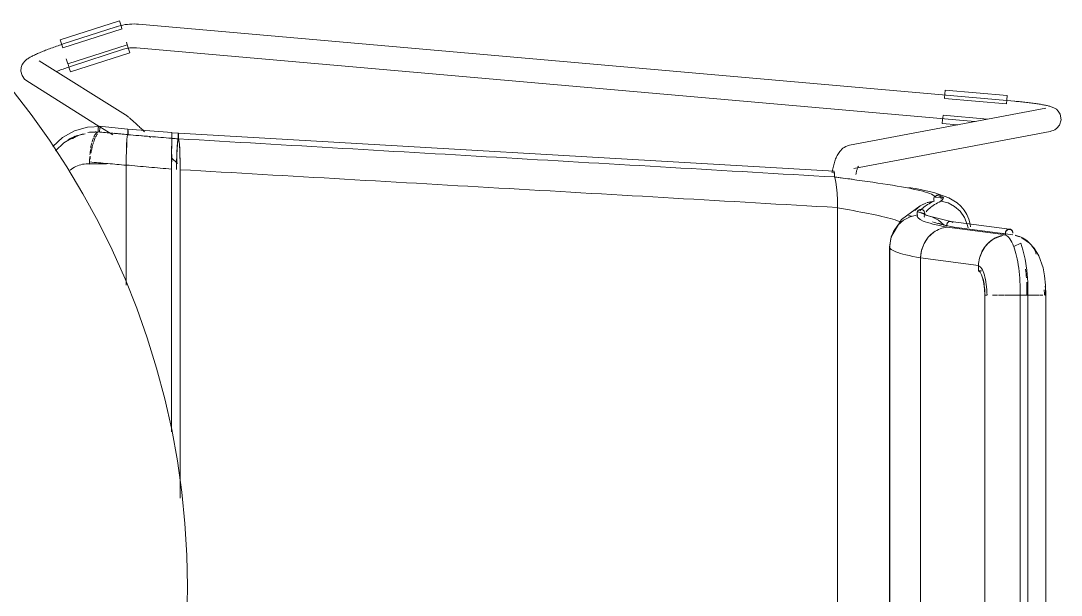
# Model space of a CAD drawing. Header units: millimetres. Extents: x 155927 to 326028, y -36033 to 97293.
# Drawn here: x 171011 to 171538, y 12301 to 12591 of the extents above; entities that cross this region are included whole.
import ezdxf

# ---------------------------------------------------------------- set-up
doc = ezdxf.new("R2010")
doc.units = ezdxf.units.MM
doc.header["$MEASUREMENT"] = 0
doc.layers.add('I-FURN', color=8, linetype='CONTINUOUS', lineweight=9)

msp = doc.modelspace()

# ---------------------------------------------------------------- linework, layer by layer
at = {"layer": 'I-FURN'}
for p, q in [((171030.88, 12581.73), (171060.88, 12591.42)), ((171032.18, 12577.69), (171062.19, 12587.38)), ((171059.25, 12588.42), (171032.43, 12579.71)), ((171059.29, 12588.44), (171059.25, 12588.42)), ((171060.39, 12588.77), (171059.29, 12588.44)), ((171061.49, 12589.05), (171060.39, 12588.77)), ((171060.88, 12591.42), (171061.51, 12589.47)), ((171062.61, 12589.29), (171061.49, 12589.05)), ((171061.51, 12589.47), (171062.15, 12587.5)), ((171063.73, 12589.49), (171062.61, 12589.29)), ((171064.87, 12589.64), (171063.73, 12589.49)), ((171066, 12589.74), (171064.87, 12589.64)), ((171067.14, 12589.8), (171066, 12589.74)), ((171068.29, 12589.82), (171067.14, 12589.8)), ((171069.43, 12589.79), (171068.29, 12589.82)), ((171070.57, 12589.71), (171069.43, 12589.79)), ((171513.89, 12550.76), (171070.57, 12589.71)), ((171031.51, 12579.78), (171030.88, 12581.73)), ((171021.63, 12575.79), (171022.24, 12576.04)), ((171022.24, 12576.04), (171022.87, 12576.29)), ((171022.87, 12576.29), (171023.51, 12576.54)), ((171023.51, 12576.54), (171024.16, 12576.79)), ((171024.16, 12576.79), (171024.83, 12577.05)), ((171024.83, 12577.05), (171025.51, 12577.3)), ((171025.51, 12577.3), (171026.19, 12577.56)), ((171026.19, 12577.56), (171026.89, 12577.81)), ((171026.89, 12577.81), (171027.6, 12578.06)), ((171027.6, 12578.06), (171028.32, 12578.32)), ((171028.32, 12578.32), (171029.04, 12578.57)), ((171029.04, 12578.57), (171029.77, 12578.82)), ((171029.77, 12578.82), (171030.5, 12579.07)), ((171030.5, 12579.07), (171031.24, 12579.32)), ((171031.24, 12579.32), (171031.98, 12579.56)), ((171032.14, 12577.81), (171031.51, 12579.78)), ((171031.98, 12579.56), (171032.43, 12579.71)), ((171064.79, 12579.31), (171034.79, 12569.62)), ((171036.14, 12568.3), (171062.96, 12577.01)), ((171062.96, 12577.01), (171063.59, 12577.2)), ((171063.59, 12577.2), (171064.23, 12577.37)), ((171064.23, 12577.37), (171064.88, 12577.51)), ((171064.39, 12580.57), (171064.76, 12579.41)), ((171064.83, 12579.19), (171065.47, 12577.22)), ((171064.88, 12577.51), (171065.53, 12577.62)), ((171065.47, 12577.22), (171066.1, 12575.27)), ((171065.53, 12577.62), (171066.19, 12577.71)), ((171066.19, 12577.71), (171066.85, 12577.77)), ((171066.85, 12577.77), (171067.51, 12577.81)), ((171067.51, 12577.81), (171068.17, 12577.82)), ((171068.17, 12577.82), (171068.83, 12577.8)), ((171068.83, 12577.8), (171069.49, 12577.76)), ((171069.49, 12577.76), (171069.52, 12577.76)), ((171069.52, 12577.75), (171493.86, 12540.47)), ((171012.24, 12570.17), (171012.75, 12570.8)), ((171012.75, 12570.8), (171013.22, 12571.26)), ((171013.22, 12571.26), (171013.65, 12571.63)), ((171013.65, 12571.63), (171014.05, 12571.95)), ((171014.05, 12571.95), (171014.44, 12572.22)), ((171014.44, 12572.22), (171014.83, 12572.48)), ((171014.83, 12572.48), (171015.22, 12572.72)), ((171015.22, 12572.72), (171015.62, 12572.96)), ((171015.62, 12572.96), (171016.03, 12573.19)), ((171016.03, 12573.19), (171016.45, 12573.42)), ((171016.45, 12573.42), (171016.89, 12573.65)), ((171016.89, 12573.65), (171017.35, 12573.87)), ((171017.35, 12573.87), (171017.82, 12574.11)), ((171017.82, 12574.11), (171018.32, 12574.34)), ((171018.32, 12574.34), (171018.83, 12574.57)), ((171018.83, 12574.57), (171019.35, 12574.81)), ((171019.35, 12574.81), (171019.9, 12575.05)), ((171019.9, 12575.05), (171020.46, 12575.29)), ((171063.86, 12543.91), (171020.28, 12571.22)), ((171020.46, 12575.29), (171021.04, 12575.54)), ((171021.04, 12575.54), (171021.63, 12575.79)), ((171033.96, 12572.2), (171034.76, 12569.72)), ((171036.09, 12565.58), (171066.1, 12575.27)), ((171010.97, 12565.9), (171011.15, 12567.88)), ((171011.56, 12563.68), (171010.97, 12565.9)), ((171011.15, 12567.88), (171011.67, 12569.26)), ((171011.67, 12569.26), (171012.24, 12570.17)), ((171029.16, 12565.86), (171029.79, 12566.09)), ((171029.79, 12566.09), (171030.42, 12566.32)), ((171030.42, 12566.32), (171031.07, 12566.56)), ((171031.07, 12566.56), (171031.73, 12566.8)), ((171031.73, 12566.8), (171032.39, 12567.03)), ((171032.39, 12567.03), (171033.07, 12567.27)), ((171033.07, 12567.27), (171033.75, 12567.5)), ((171033.75, 12567.5), (171034.43, 12567.73)), ((171034.43, 12567.73), (171035.12, 12567.96)), ((171035.46, 12567.53), (171034.83, 12569.5)), ((171035.12, 12567.96), (171035.81, 12568.19)), ((171036.09, 12565.58), (171035.46, 12567.53)), ((171035.81, 12568.19), (171036.14, 12568.3)), ((171012.79, 12561.94), (171011.56, 12563.68)), ((171012.79, 12561.94), (171013.91, 12561.05)), ((171013.91, 12561.05), (171050.67, 12538.02)), ((171016.12, 12544.04), (171006.31, 12556.67)), ((171478.69, 12554.29), (171478.87, 12556.33)), ((171478.87, 12556.33), (171510.28, 12553.57)), ((171478.5, 12552.1), (171509.91, 12549.34)), ((171478.51, 12552.23), (171478.69, 12554.29)), ((171510.1, 12551.53), (171509.92, 12549.47)), ((171510.28, 12553.57), (171510.1, 12551.53)), ((171514.05, 12550.75), (171513.89, 12550.76)), ((171514.8, 12550.68), (171514.05, 12550.75)), ((171515.55, 12550.61), (171514.8, 12550.68)), ((171516.3, 12550.54), (171515.55, 12550.61)), ((171517.04, 12550.46), (171516.3, 12550.54)), ((171517.78, 12550.39), (171517.04, 12550.46)), ((171518.51, 12550.31), (171517.78, 12550.39)), ((171519.24, 12550.23), (171518.51, 12550.31)), ((171519.96, 12550.15), (171519.24, 12550.23)), ((171520.67, 12550.06), (171519.96, 12550.15)), ((171521.36, 12549.98), (171520.67, 12550.06)), ((171522.05, 12549.89), (171521.36, 12549.98)), ((171522.73, 12549.81), (171522.05, 12549.89)), ((171523.39, 12549.72), (171522.73, 12549.81)), ((171524.04, 12549.63), (171523.39, 12549.72)), ((171529.74, 12547.28), (171430.45, 12528.47)), ((171524.67, 12549.54), (171524.04, 12549.63)), ((171525.29, 12549.45), (171524.67, 12549.54)), ((171525.9, 12549.36), (171525.29, 12549.45)), ((171526.48, 12549.27), (171525.9, 12549.36)), ((171527.05, 12549.17), (171526.48, 12549.27)), ((171527.6, 12549.08), (171527.05, 12549.17)), ((171528.14, 12548.99), (171527.6, 12549.08)), ((171528.65, 12548.89), (171528.14, 12548.99)), ((171529.15, 12548.8), (171528.65, 12548.89)), ((171529.62, 12548.7), (171529.15, 12548.8)), ((171530.08, 12548.61), (171529.62, 12548.7)), ((171530.53, 12548.51), (171530.08, 12548.61)), ((171530.95, 12548.41), (171530.53, 12548.51)), ((171531.37, 12548.3), (171530.95, 12548.41)), ((171531.77, 12548.2), (171531.37, 12548.3)), ((171532.16, 12548.08), (171531.77, 12548.2)), ((171532.56, 12547.96), (171532.16, 12548.08)), ((171532.96, 12547.81), (171532.56, 12547.96)), ((171533.39, 12547.65), (171532.96, 12547.81)), ((171533.87, 12547.43), (171533.39, 12547.65)), ((171534.43, 12547.13), (171533.87, 12547.43)), ((171535.13, 12546.65), (171534.43, 12547.13)), ((171536.04, 12545.79), (171535.13, 12546.65)), ((171537.08, 12544.14), (171536.04, 12545.79)), ((171025.41, 12531.01), (171016.12, 12544.04)), ((171063.86, 12543.91), (171064.19, 12543.7)), ((171064.19, 12543.7), (171064.44, 12543.52)), ((171064.44, 12543.52), (171064.67, 12543.34)), ((171064.67, 12543.34), (171064.9, 12543.17)), ((171064.9, 12543.17), (171065.12, 12542.99)), ((171065.12, 12542.99), (171065.35, 12542.8)), ((171065.35, 12542.8), (171065.59, 12542.6)), ((171065.59, 12542.6), (171065.84, 12542.38)), ((171065.84, 12542.38), (171066.11, 12542.15)), ((171066.11, 12542.15), (171066.39, 12541.91)), ((171066.39, 12541.91), (171066.68, 12541.65)), ((171066.68, 12541.65), (171066.99, 12541.38)), ((171066.99, 12541.38), (171067.31, 12541.09)), ((171067.31, 12541.09), (171067.65, 12540.79)), ((171067.65, 12540.79), (171068, 12540.48)), ((171068, 12540.48), (171068.37, 12540.15)), ((171068.37, 12540.15), (171068.74, 12539.8)), ((171068.74, 12539.8), (171069.13, 12539.45)), ((171069.13, 12539.45), (171069.54, 12539.08)), ((171477.38, 12539.42), (171477.56, 12541.47)), ((171477.38, 12539.42), (171485.28, 12538.73)), ((171477.56, 12541.47), (171477.75, 12543.53)), ((171500.24, 12541.68), (171477.76, 12543.65)), ((171536.73, 12538.63), (171537.56, 12541.38)), ((171537.56, 12541.38), (171537.08, 12544.14)), ((171038.1, 12535.8), (171032.09, 12532.42)), ((171044.62, 12537.68), (171038.1, 12535.8)), ((171051.53, 12537.97), (171044.62, 12537.68)), ((171050.64, 12538.09), (171065.13, 12536.67)), ((171051.01, 12537.8), (171057.49, 12533.75)), ((171065.04, 12535.73), (171065.03, 12535.28)), ((171065.03, 12535.27), (171065.04, 12535.72)), ((171065.03, 12535.28), (171065.03, 12534.78)), ((171065.03, 12534.78), (171065.03, 12535.27)), ((171065.03, 12534.78), (171065.03, 12534.29)), ((171065.03, 12534.28), (171065.03, 12534.78)), ((171065.03, 12534.29), (171065.04, 12533.82)), ((171065.04, 12533.81), (171065.03, 12534.28)), ((171065.06, 12536.11), (171065.04, 12535.73)), ((171065.04, 12535.72), (171065.06, 12536.11)), ((171065.08, 12536.41), (171065.06, 12536.11)), ((171065.06, 12536.11), (171065.08, 12536.4)), ((171065.1, 12536.6), (171065.08, 12536.41)), ((171065.13, 12536.67), (171065.1, 12536.6)), ((171065.1, 12536.59), (171065.13, 12536.66)), ((171065.16, 12536.6), (171065.13, 12536.67)), ((171065.13, 12536.66), (171087.33, 12534.84)), ((171065.13, 12536.66), (171065.16, 12536.6)), ((171065.18, 12536.41), (171065.16, 12536.6)), ((171065.16, 12536.6), (171065.18, 12536.41)), ((171065.2, 12536.12), (171065.18, 12536.41)), ((171065.18, 12536.41), (171065.2, 12536.12)), ((171065.23, 12535.29), (171065.22, 12535.74)), ((171065.22, 12535.74), (171065.23, 12535.29)), ((171065.22, 12533.83), (171065.23, 12534.3)), ((171065.23, 12534.3), (171065.22, 12533.83)), ((171065.23, 12534.8), (171065.23, 12535.29)), ((171065.23, 12535.29), (171065.23, 12534.79)), ((171065.23, 12534.3), (171065.23, 12534.8)), ((171065.23, 12534.79), (171065.23, 12534.3)), ((171069.54, 12539.08), (171069.95, 12538.7)), ((171069.95, 12538.7), (171070.37, 12538.31)), ((171070.37, 12538.31), (171070.81, 12537.9)), ((171070.81, 12537.9), (171071.25, 12537.49)), ((171071.25, 12537.49), (171071.71, 12537.07)), ((171071.71, 12537.07), (171072.17, 12536.64)), ((171072.17, 12536.64), (171072.64, 12536.2)), ((171072.64, 12536.2), (171073.12, 12535.75)), ((171073.12, 12535.75), (171073.6, 12535.29)), ((171087.32, 12533.91), (171087.33, 12534.29)), ((171087.33, 12534.29), (171087.32, 12533.91)), ((171087.32, 12533.45), (171087.32, 12533.91)), ((171087.32, 12533.91), (171087.32, 12533.46)), ((171087.33, 12534.77), (171087.33, 12534.84)), ((171087.33, 12534.84), (171087.33, 12534.77)), ((171090.69, 12534.57), (171087.33, 12534.83)), ((171087.33, 12534.77), (171087.33, 12534.83)), ((171087.33, 12534.83), (171087.33, 12534.77)), ((171087.33, 12534.58), (171087.33, 12534.77)), ((171087.33, 12534.77), (171087.34, 12534.58)), ((171087.34, 12534.58), (171087.33, 12534.77)), ((171087.33, 12534.77), (171087.33, 12534.58)), ((171087.33, 12534.29), (171087.33, 12534.58)), ((171087.33, 12534.58), (171087.33, 12534.29)), ((171087.34, 12534.58), (171087.34, 12534.28)), ((171087.34, 12534.29), (171087.34, 12534.58)), ((171087.34, 12533.9), (171087.34, 12534.29)), ((171087.34, 12534.28), (171087.34, 12533.9)), ((171087.34, 12533.9), (171087.34, 12533.45)), ((171087.34, 12533.45), (171087.34, 12533.9)), ((171090.61, 12534.01), (171090.6, 12533.63)), ((171090.64, 12534.31), (171090.61, 12534.01)), ((171090.66, 12534.49), (171090.64, 12534.31)), ((171090.69, 12534.56), (171090.66, 12534.49)), ((171090.69, 12534.56), (171422.6, 12515.28)), ((171090.72, 12534.5), (171090.69, 12534.56)), ((171090.74, 12534.31), (171090.72, 12534.5)), ((171090.77, 12534.02), (171090.74, 12534.31)), ((171090.78, 12533.64), (171090.77, 12534.02)), ((171432.68, 12516.68), (171531.97, 12535.49)), ((171532.39, 12535.58), (171531.97, 12535.49)), ((171532.9, 12535.71), (171532.39, 12535.58)), ((171533.52, 12535.93), (171532.9, 12535.71)), ((171534.33, 12536.3), (171533.52, 12535.93)), ((171535.41, 12537.05), (171534.33, 12536.3)), ((171536.73, 12538.63), (171535.41, 12537.05)), ((171034.18, 12517.63), (171025.41, 12531.01)), ((171032.09, 12532.42), (171027.09, 12527.81)), ((171032.68, 12529.73), (171028.45, 12525.7)), ((171038.5, 12533.1), (171032.68, 12529.73)), ((171064.4, 12525.68), (171064.52, 12528.71)), ((171064.51, 12528.71), (171064.4, 12525.61)), ((171064.67, 12531.19), (171064.51, 12528.71)), ((171064.52, 12528.75), (171064.67, 12531.19)), ((171064.67, 12531.21), (171064.84, 12532.93)), ((171064.84, 12532.92), (171064.67, 12531.19)), ((171065.04, 12533.82), (171064.84, 12532.92)), ((171064.84, 12532.93), (171065.04, 12533.81)), ((171076.09, 12532.93), (171076.59, 12532.45)), ((171087.3, 12529.37), (171087.28, 12526.86)), ((171087.28, 12526.86), (171087.3, 12529.36)), ((171087.3, 12529.37), (171087.31, 12531.11)), ((171087.31, 12531.11), (171087.3, 12529.37)), ((171087.31, 12531.11), (171087.32, 12532)), ((171087.32, 12532), (171087.31, 12531.11)), ((171087.32, 12533.46), (171087.32, 12532.97)), ((171087.32, 12532.96), (171087.32, 12533.45)), ((171087.32, 12532.97), (171087.32, 12532.47)), ((171087.32, 12532.47), (171087.32, 12532.96)), ((171087.32, 12532), (171087.32, 12532.47)), ((171087.32, 12532.47), (171087.32, 12532)), ((171087.34, 12533.45), (171087.34, 12532.96)), ((171087.34, 12532.96), (171087.34, 12533.45)), ((171087.34, 12532.96), (171087.34, 12532.46)), ((171087.34, 12532.46), (171087.34, 12532.96)), ((171087.34, 12532.46), (171087.34, 12531.99)), ((171087.34, 12531.99), (171087.34, 12532.46)), ((171087.37, 12529.35), (171087.35, 12531.1)), ((171087.35, 12531.09), (171087.37, 12529.34)), ((171087.38, 12526.85), (171087.37, 12529.35)), ((171087.37, 12529.34), (171087.38, 12526.84)), ((171090.19, 12529.07), (171090.03, 12526.57)), ((171090.38, 12530.82), (171090.19, 12529.07)), ((171090.59, 12531.72), (171090.38, 12530.82)), ((171090.6, 12533.63), (171090.58, 12533.18)), ((171090.58, 12533.18), (171090.58, 12532.69)), ((171090.58, 12532.69), (171090.58, 12532.19)), ((171090.58, 12532.19), (171090.59, 12531.72)), ((171090.8, 12533.18), (171090.78, 12533.64)), ((171090.79, 12531.73), (171090.8, 12532.2)), ((171091, 12530.84), (171090.79, 12531.73)), ((171090.8, 12532.69), (171090.8, 12533.18)), ((171090.8, 12532.2), (171090.8, 12532.69)), ((171091.19, 12529.09), (171091, 12530.84)), ((171091.36, 12526.59), (171091.19, 12529.09)), ((171064.33, 12522.17), (171064.4, 12525.61)), ((171064.4, 12525.61), (171064.33, 12522.18)), ((171087.27, 12523.73), (171087.28, 12526.86)), ((171087.28, 12526.86), (171087.27, 12523.73)), ((171087.27, 12520.16), (171087.27, 12523.73)), ((171087.27, 12523.73), (171087.27, 12520.16)), ((171087.39, 12523.72), (171087.39, 12520.16)), ((171087.39, 12520.17), (171087.39, 12523.72)), ((171089.9, 12523.45), (171089.82, 12519.9)), ((171090.03, 12526.57), (171089.9, 12523.45)), ((171091.48, 12523.46), (171091.36, 12526.59)), ((171091.56, 12519.89), (171091.48, 12523.46)), ((171424.43, 12523.75), (171424.14, 12523.22)), ((171424.76, 12524.29), (171424.43, 12523.75)), ((171425.12, 12524.83), (171424.76, 12524.29)), ((171425.52, 12525.36), (171425.12, 12524.83)), ((171425.97, 12525.89), (171425.52, 12525.36)), ((171426.49, 12526.41), (171425.97, 12525.89)), ((171427.09, 12526.92), (171426.49, 12526.41)), ((171427.77, 12527.41), (171427.09, 12526.92)), ((171428.56, 12527.84), (171427.77, 12527.41)), ((171429.46, 12528.21), (171428.56, 12527.84)), ((171430.45, 12528.47), (171429.46, 12528.21)), ((171054.26, 12519.02), (171044.51, 12519.02)), ((171045.75, 12518.97), (171045.75, 12520.01)), ((171064.33, 12522.08), (171064.3, 12518.32)), ((171064.3, 12518.44), (171064.33, 12522.08)), ((171064.3, 12518.32), (171064.3, 12457.76)), ((171064.3, 12457.76), (171064.3, 12518.32)), ((171090.29, 12519.26), (171087.27, 12522.17)), ((171087.27, 12516.37), (171087.27, 12520.16)), ((171087.27, 12520.16), (171087.27, 12516.37)), ((171089.82, 12519.9), (171089.8, 12516.22)), ((171091.58, 12516.11), (171091.56, 12519.89)), ((171422.41, 12518.51), (171422.25, 12517.87)), ((171422.58, 12519.14), (171422.41, 12518.51)), ((171422.76, 12519.76), (171422.58, 12519.14)), ((171422.96, 12520.36), (171422.76, 12519.76)), ((171423.16, 12520.95), (171422.96, 12520.36)), ((171423.38, 12521.54), (171423.16, 12520.95)), ((171423.62, 12522.11), (171423.38, 12521.54)), ((171423.87, 12522.67), (171423.62, 12522.11)), ((171424.14, 12523.22), (171423.87, 12522.67)), ((171042.41, 12503.91), (171034.18, 12517.63)), ((171087.27, 12383.54), (171087.27, 12516.37)), ((171087.27, 12516.37), (171087.27, 12383.54)), ((171091.58, 12349.84), (171091.58, 12516.11)), ((171091.58, 12516.11), (171091.58, 12349.84)), ((171421.69, 12515.17), (171421.57, 12514.47)), ((171421.82, 12515.86), (171421.69, 12515.17)), ((171421.95, 12516.54), (171421.82, 12515.86)), ((171422.09, 12517.21), (171421.95, 12516.54)), ((171422.25, 12517.87), (171422.09, 12517.21)), ((171422.45, 12514.74), (171422.42, 12514.36)), ((171422.42, 12514.36), (171422.45, 12514.74)), ((171422.5, 12515.03), (171422.45, 12514.74)), ((171422.45, 12514.74), (171422.5, 12515.03)), ((171422.55, 12515.21), (171422.6, 12515.28)), ((171422.6, 12515.27), (171422.55, 12515.21)), ((171422.75, 12514.71), (171422.7, 12515.01)), ((171422.7, 12515.01), (171422.75, 12514.71)), ((171422.78, 12514.32), (171422.75, 12514.71)), ((171422.75, 12514.71), (171422.78, 12514.33)), ((171422.78, 12514.33), (171422.8, 12513.87)), ((171422.8, 12513.87), (171422.78, 12514.32)), ((171422.79, 12512.41), (171422.81, 12512.88)), ((171422.81, 12512.88), (171422.79, 12512.41)), ((171422.81, 12513.38), (171422.8, 12513.87)), ((171422.8, 12513.87), (171422.81, 12513.38)), ((171422.81, 12512.88), (171422.81, 12513.38)), ((171422.81, 12513.38), (171422.81, 12512.88)), ((171433.71, 12514.13), (171433.61, 12513.63)), ((171433.81, 12514.6), (171433.71, 12514.13)), ((171433.91, 12515.04), (171433.81, 12514.6)), ((171434.02, 12515.46), (171433.91, 12515.04)), ((171434.12, 12515.86), (171434.02, 12515.46)), ((171434.23, 12516.22), (171434.12, 12515.86)), ((171434.34, 12516.56), (171434.23, 12516.22)), ((171434.45, 12516.86), (171434.34, 12516.56)), ((171434.55, 12517.13), (171434.45, 12516.86)), ((171434.64, 12517.36), (171434.55, 12517.13)), ((171434.73, 12517.56), (171434.64, 12517.36)), ((171434.8, 12517.71), (171434.73, 12517.56)), ((171434.85, 12517.8), (171434.8, 12517.71)), ((171434.89, 12517.87), (171434.85, 12517.8)), ((171434.91, 12517.9), (171434.89, 12517.87)), ((171422.79, 12512.41), (171423.19, 12511.51)), ((171423.19, 12511.51), (171422.79, 12512.41)), ((171423.19, 12511.51), (171423.55, 12509.77)), ((171423.56, 12509.76), (171423.19, 12511.51)), ((171423.55, 12509.76), (171423.86, 12507.3)), ((171423.87, 12507.26), (171423.56, 12509.76)), ((171050.08, 12489.87), (171042.41, 12503.91)), ((171423.87, 12507.27), (171424.1, 12504.21)), ((171424.11, 12504.16), (171423.87, 12507.26)), ((171424.11, 12504.16), (171424.26, 12500.69)), ((171424.26, 12500.63), (171424.11, 12504.16)), ((171464.58, 12506.43), (171460.51, 12507.17)), ((171473.1, 12504.54), (171464.58, 12506.43)), ((171480.73, 12501.87), (171473.1, 12504.54)), ((171473.63, 12502.51), (171473.32, 12502.13)), ((171473.32, 12502.12), (171473.64, 12502.5)), ((171474.04, 12502.79), (171473.63, 12502.51)), ((171473.64, 12502.5), (171474.04, 12502.79)), ((171474.5, 12502.98), (171474.04, 12502.79)), ((171474.04, 12502.79), (171474.5, 12502.97)), ((171474.98, 12503.04), (171474.5, 12502.98)), ((171474.5, 12502.97), (171474.98, 12503.03)), ((171475.47, 12502.96), (171474.98, 12503.04)), ((171474.98, 12503.03), (171475.47, 12502.96)), ((171475.47, 12502.96), (171475.92, 12502.76)), ((171475.92, 12502.77), (171475.47, 12502.96)), ((171476.32, 12502.47), (171475.92, 12502.77)), ((171475.92, 12502.76), (171476.31, 12502.46)), ((171476.31, 12502.46), (171476.62, 12502.08)), ((171476.62, 12502.08), (171476.32, 12502.47)), ((171424.26, 12500.63), (171424.32, 12496.94)), ((171424.32, 12496.86), (171424.26, 12500.63)), ((171456.65, 12490.85), (171466.19, 12497.84)), ((171466.26, 12497.79), (171463.42, 12495.38)), ((171463.42, 12495.38), (171466.26, 12497.78)), ((171466.19, 12497.84), (171467.93, 12498.73)), ((171468.99, 12499.21), (171466.26, 12497.79)), ((171466.26, 12497.78), (171467.93, 12498.73)), ((171473.2, 12500.21), (171469.58, 12499.43)), ((171469.59, 12499.42), (171473.2, 12500.21)), ((171473.11, 12501.68), (171473.02, 12501.19)), ((171473.02, 12501.18), (171473.11, 12501.67)), ((171473.02, 12501.19), (171473.05, 12500.69)), ((171473.05, 12500.68), (171473.02, 12501.18)), ((171473.05, 12500.69), (171473.2, 12500.21)), ((171473.2, 12500.21), (171473.05, 12500.68)), ((171473.32, 12502.13), (171473.11, 12501.68)), ((171473.11, 12501.67), (171473.32, 12502.12)), ((171477.93, 12502.23), (171474.08, 12502.04)), ((171476.62, 12502.08), (171476.82, 12501.62)), ((171476.82, 12501.62), (171476.62, 12502.08)), ((171476.85, 12500.63), (171476.68, 12500.16)), ((171476.69, 12500.16), (171476.85, 12500.63)), ((171480.32, 12499.26), (171476.69, 12500.16)), ((171476.82, 12501.62), (171476.89, 12501.13)), ((171476.89, 12501.13), (171476.82, 12501.62)), ((171477.61, 12501.07), (171477.93, 12502.23)), ((171483.64, 12497.52), (171480.32, 12499.26)), ((171484.84, 12499.36), (171480.73, 12501.87)), ((171486.46, 12495.04), (171483.64, 12497.52)), ((171486.8, 12497.63), (171484.84, 12499.36)), ((171488.49, 12495.65), (171486.8, 12497.63)), ((171424.32, 12113.46), (171424.32, 12496.86)), ((171424.32, 12496.86), (171424.32, 12113.38)), ((171461.1, 12492.31), (171457.7, 12490.56)), ((171457.71, 12490.55), (171461.1, 12492.3)), ((171464.81, 12493.2), (171461.1, 12492.31)), ((171464.61, 12494.17), (171464.69, 12494.66)), ((171464.69, 12494.66), (171464.61, 12494.17)), ((171464.65, 12493.67), (171464.61, 12494.17)), ((171464.61, 12494.17), (171464.65, 12493.67)), ((171464.81, 12493.2), (171464.65, 12493.67)), ((171464.65, 12493.67), (171464.81, 12493.2)), ((171464.69, 12494.66), (171464.9, 12495.11)), ((171464.89, 12495.11), (171464.69, 12494.66)), ((171468.6, 12493.88), (171464.71, 12494.72)), ((171470.16, 12492.84), (171464.84, 12495.01)), ((171465.21, 12495.49), (171464.89, 12495.11)), ((171464.9, 12495.11), (171465.21, 12495.49)), ((171465.61, 12495.79), (171465.21, 12495.49)), ((171465.21, 12495.49), (171465.61, 12495.78)), ((171466.07, 12495.98), (171465.61, 12495.79)), ((171465.61, 12495.78), (171466.07, 12495.97)), ((171466.07, 12495.97), (171466.56, 12496.04)), ((171466.56, 12496.04), (171466.07, 12495.98)), ((171466.56, 12496.04), (171467.05, 12495.97)), ((171467.05, 12495.98), (171466.56, 12496.04)), ((171467.52, 12495.79), (171467.05, 12495.98)), ((171467.05, 12495.97), (171467.51, 12495.78)), ((171467.51, 12495.78), (171467.92, 12495.49)), ((171467.92, 12495.49), (171467.52, 12495.79)), ((171467.92, 12495.49), (171468.23, 12495.11)), ((171468.23, 12495.11), (171467.92, 12495.49)), ((171468.23, 12495.11), (171468.43, 12494.66)), ((171468.43, 12494.66), (171468.23, 12495.11)), ((171468.48, 12493.67), (171468.31, 12493.2)), ((171468.31, 12493.2), (171469.42, 12493.03)), ((171468.32, 12493.2), (171468.48, 12493.67)), ((171472.03, 12492.31), (171468.32, 12493.2)), ((171468.43, 12494.66), (171468.51, 12494.17)), ((171468.52, 12494.17), (171468.43, 12494.66)), ((171468.51, 12494.17), (171468.48, 12493.67)), ((171468.48, 12493.67), (171468.52, 12494.17)), ((171481.78, 12489.88), (171470.16, 12492.84)), ((171475.43, 12490.56), (171472.03, 12492.31)), ((171488.64, 12491.95), (171486.46, 12495.04)), ((171489.86, 12493.45), (171488.49, 12495.65)), ((171490.04, 12488.44), (171488.64, 12491.95)), ((171490.89, 12491.08), (171489.86, 12493.45)), ((171057.18, 12475.53), (171050.08, 12489.87)), ((171451.53, 12482.2), (171456.65, 12490.85)), ((171454.83, 12488.05), (171452.66, 12484.91)), ((171452.66, 12484.91), (171454.83, 12488.04)), ((171457.7, 12490.56), (171454.83, 12488.05)), ((171454.83, 12488.04), (171457.71, 12490.55)), ((171475.39, 12489.05), (171477.83, 12488.29)), ((171478.3, 12488.05), (171475.43, 12490.56)), ((171477.83, 12488.29), (171484.12, 12486.92)), ((171479.68, 12488.52), (171479.6, 12488.03)), ((171479.6, 12488.03), (171479.64, 12487.53)), ((171479.87, 12488.97), (171479.68, 12488.52)), ((171509.49, 12483.22), (171479.79, 12487.06)), ((171480.17, 12489.35), (171479.87, 12488.97)), ((171480.56, 12489.65), (171480.17, 12489.35)), ((171481, 12489.84), (171480.56, 12489.65)), ((171481.47, 12489.91), (171481, 12489.84)), ((171481.94, 12489.84), (171481.47, 12489.91)), ((171511.48, 12486.04), (171481.7, 12489.89)), ((171482.38, 12489.65), (171481.94, 12489.84)), ((171482.76, 12489.36), (171482.38, 12489.65)), ((171513.04, 12483.2), (171483.34, 12487.04)), ((171490.03, 12488.43), (171490.4, 12486.69)), ((171490.4, 12486.7), (171490.04, 12488.44)), ((171491.55, 12488.58), (171490.89, 12491.08)), ((171491.7, 12487.16), (171491.55, 12488.58)), ((171450.67, 12477.01), (171451.46, 12482.05)), ((171450.82, 12477.55), (171451.3, 12481.34)), ((171451.29, 12481.34), (171450.82, 12477.55)), ((171452.66, 12484.91), (171451.29, 12481.34)), ((171451.3, 12481.34), (171452.66, 12484.91)), ((171451.46, 12482.05), (171452.83, 12485.23)), ((171470.29, 12481.94), (171468.21, 12478.83)), ((171473.03, 12484.43), (171470.29, 12481.94)), ((171509.51, 12483.65), (171507.31, 12483.94)), ((171517.67, 12481.55), (171517.47, 12481.65)), ((171521.56, 12478.88), (171517.67, 12481.55)), ((171450.67, 12477.01), (171450.67, 12172.21)), ((171450.82, 12132.77), (171450.82, 12477.55)), ((171450.82, 12477.55), (171450.82, 12132.77)), ((171468.21, 12478.83), (171466.89, 12475.28)), ((171517.06, 12479.01), (171513.52, 12477.25)), ((171518.22, 12475.56), (171517.06, 12479.01)), ((171523.86, 12476.4), (171521.56, 12478.88)), ((171526.25, 12472.52), (171523.86, 12476.4)), ((171063.7, 12460.92), (171057.18, 12475.53)), ((171466.89, 12475.28), (171466.42, 12471.51)), ((171466.42, 12471.51), (171495.69, 12467.65)), ((171466.42, 12138.8), (171466.42, 12471.51)), ((171466.42, 12471.51), (171466.42, 12138.8)), ((171519.32, 12470.87), (171518.22, 12475.56)), ((171520.17, 12465.25), (171519.32, 12470.87)), ((171528.38, 12466.47), (171526.25, 12472.52)), ((171495.69, 12467.65), (171495.63, 12464.94)), ((171529.17, 12462.44), (171528.38, 12466.47)), ((171069.64, 12446.07), (171063.7, 12460.92)), ((171497.29, 12464.94), (171495.63, 12464.94)), ((171495.63, 12464.94), (171496.49, 12464.3)), ((171496.49, 12464.3), (171497.28, 12462.95)), ((171497.28, 12462.95), (171497.95, 12460.96)), ((171497.95, 12460.96), (171498.46, 12458.47)), ((171520.65, 12459.13), (171520.17, 12465.25)), ((171529.67, 12457.61), (171529.17, 12462.44)), ((171498.46, 12458.47), (171498.78, 12455.62)), ((171498.78, 12455.62), (171498.88, 12452.58)), ((171520.75, 12452.58), (171520.65, 12459.13)), ((171529.78, 12452.58), (171529.67, 12457.61)), ((171498.88, 12452.58), (171498.88, 12157.73)), ((171498.94, 12157.73), (171498.94, 12452.58)), ((171502.8, 12452.58), (171505.26, 12452.58)), ((171505.78, 12452.58), (171507.27, 12452.58)), ((171508.89, 12452.58), (171507.26, 12452.58)), ((171509.25, 12452.58), (171512.81, 12452.58)), ((171516.81, 12452.58), (171513, 12452.58)), ((171513, 12452.58), (171516.81, 12452.58)), ((171516.78, 12452.58), (171516.78, 12157.73)), ((171516.9, 12452.58), (171520.75, 12452.58)), ((171517.12, 12452.58), (171516.9, 12452.58)), ((171517.45, 12452.58), (171517.12, 12452.58)), ((171517.87, 12452.58), (171517.45, 12452.58)), ((171518.34, 12452.58), (171517.87, 12452.58)), ((171518.84, 12452.58), (171518.34, 12452.58)), ((171519.33, 12452.58), (171518.84, 12452.58)), ((171519.79, 12452.58), (171519.33, 12452.58)), ((171520.18, 12452.58), (171519.79, 12452.58)), ((171520.48, 12452.58), (171520.18, 12452.58)), ((171520.68, 12452.58), (171520.48, 12452.58)), ((171523.53, 12452.58), (171520.5, 12452.58)), ((171520.5, 12452.58), (171523.52, 12452.58)), ((171520.75, 12452.58), (171520.68, 12452.58)), ((171520.75, 12157.73), (171520.75, 12452.58)), ((171523.69, 12452.58), (171526.26, 12452.58)), ((171526.54, 12452.58), (171528.29, 12452.58)), ((171529.48, 12452.58), (171529.77, 12452.58)), ((171529.78, 12452.58), (171529.61, 12452.58)), ((171529.78, 12157.73), (171529.78, 12452.58)), ((171074.97, 12430.98), (171069.64, 12446.07)), ((171079.7, 12415.7), (171074.97, 12430.98)), ((171083.82, 12400.24), (171079.7, 12415.7)), ((171087.31, 12384.63), (171083.82, 12400.24)), ((171090.17, 12368.88), (171087.31, 12384.63)), ((171092.4, 12353.04), (171090.17, 12368.88)), ((171094, 12337.12), (171092.4, 12353.04)), ((171094.96, 12321.15), (171094, 12337.12)), ((171095.28, 12305.16), (171094.96, 12321.15)), ((171095.19, 12296.52), (171095.28, 12305.16))]:
    msp.add_line(p, q, dxfattribs=at)
for centre, major_axis, ratio, start_param, end_param in [((171481.49, 12471.38), (0, -15.78), 0.955139, 3.254129, 3.495629), ((171481.47, 12487.94), (0, -1.96), 0.955139, 2.379629, 4.923331), ((171481.49, 12471.38), (0, -15.78), 0.955139, 3.737469, 4.704147), ((171481.49, 12471.38), (0, -15.78), 0.955139, 3.495799, 3.737346), ((171525.51, 12452.58), (0, 12.4), 0.287441, 4.712389, 4.932602), ((171514.03, 12452.58), (15.75, 0), 0.000004, 2.669107, 2.851347)]:
    msp.add_ellipse(centre, major_axis=major_axis, ratio=ratio, start_param=start_param, end_param=end_param, dxfattribs=at)
for points, knots in [([(171034.62, 12531.04), (171035.51, 12531.61), (171038.33, 12533.28), (171041.44, 12533.89), (171043.58, 12534.18)], [0.591443, 0.591443, 0.591443, 0.591443, 0.6666667, 0.8236682, 0.8236682, 0.8236682, 0.8236682]), ([(171042.48, 12534.17), (171041.13, 12533.78), (171039.17, 12533.05), (171037.35, 12532.04), (171036.77, 12531.7)], [0.2297626, 0.2297626, 0.2297626, 0.2297626, 0.3333333, 0.3824546, 0.3824546, 0.3824546, 0.3824546]), ([(171047.93, 12532.73), (171048.25, 12533.41), (171048.94, 12534.54), (171049.69, 12535.11), (171050.08, 12535.25)], [0.6690305, 0.6690305, 0.6690305, 0.6690305, 0.8333333, 1, 1, 1, 1]), ([(171050.08, 12535.25), (171050.06, 12535.39), (171050.03, 12535.68), (171050.01, 12536.1), (171050.03, 12536.47), (171050.05, 12536.77), (171050.08, 12537.04), (171050.13, 12537.29), (171050.19, 12537.51), (171050.26, 12537.71), (171050.36, 12537.9), (171050.45, 12538.01), (171050.49, 12538.04)], [0, 0, 0, 0, 0.0555556, 0.1111111, 0.1666667, 0.1944444, 0.2222222, 0.2777778, 0.3055556, 0.3333333, 0.3888889, 0.4444444, 0.4444444, 0.4444444, 0.4444444]), ([(171090.69, 12534.57), (171090.71, 12534.57), (171090.74, 12534.43), (171090.77, 12534.04), (171090.79, 12533.65), (171090.8, 12533.19), (171090.8, 12532.7), (171090.8, 12532.2), (171090.79, 12531.88), (171090.79, 12531.73)], [-0.498493, -0.498493, -0.498493, -0.498493, -0.375, -0.3125, -0.25, -0.1875, -0.125, -0.0625, 0, 0, 0, 0]), ([(171046.32, 12527.05), (171046.33, 12527.11), (171046.48, 12528.01), (171046.66, 12528.87), (171046.85, 12529.61)], [0.3250374, 0.3250374, 0.3250374, 0.3250374, 0.3333333, 0.4607325, 0.4607325, 0.4607325, 0.4607325]), ([(171087.34, 12531.99), (171083.65, 12532.3), (171078.31, 12532.74), (171072.98, 12533.18), (171071.33, 12533.32)], [0, 0, 0, 0, 0.5, 0.7233886, 0.7233886, 0.7233886, 0.7233886]), ([(171089.8, 12516.22), (171089.8, 12518.73), (171089.85, 12522.5), (171090.02, 12526.69), (171090.24, 12530.04), (171090.45, 12531.43), (171090.59, 12531.72)], [-0.996036, -0.996036, -0.996036, -0.996036, -0.6666667, -0.5, -0.3333333, 0, 0, 0, 0]), ([(171090.79, 12531.73), (171090.93, 12531.45), (171091.14, 12530.06), (171091.36, 12526.7), (171091.49, 12523.54), (171091.57, 12519.93), (171091.58, 12517.38), (171091.58, 12516.11)], [-1, -1, -1, -1, -0.666667, -0.5, -0.333333, -0.166667, 0, 0, 0, 0]), ([(171046.93, 12527.08), (171046.89, 12526.9), (171046.71, 12526.08), (171046.53, 12525.23), (171046.41, 12524.54)], [-0.3590539, -0.3590539, -0.3590539, -0.3590539, -0.3333333, -0.2410291, -0.2410291, -0.2410291, -0.2410291]), ([(171035.86, 12515.86), (171036.76, 12516.62), (171039.76, 12518.55), (171043.36, 12519.18), (171045.75, 12518.97)], [0.5, 0.5, 0.5, 0.5, 0.6666667, 1, 1, 1, 1]), ([(171422.79, 12512.41), (171430.34, 12511.39), (171445.55, 12509.36), (171463.99, 12506.31), (171472.29, 12503.87), (171473.89, 12502.45), (171474.08, 12502.04)], [0, 0, 0, 0, 0.25, 0.5, 0.75, 0.8499411, 0.8499411, 0.8499411, 0.8499411]), ([(171474.48, 12503.93), (171475.11, 12503.7), (171478.01, 12502.44), (171478.24, 12501.18), (171476.69, 12500.16)], [0.6929173, 0.6929173, 0.6929173, 0.6929173, 0.75, 1, 1, 1, 1]), ([(171473.2, 12500.21), (171470.79, 12499.04), (171468.14, 12497.42), (171466.46, 12495.79), (171466.07, 12495.33)], [0, 0, 0, 0, 0.5, 0.6963068, 0.6963068, 0.6963068, 0.6963068]), ([(171476.68, 12500.16), (171474.28, 12499), (171471.37, 12497.22), (171469.64, 12495.44), (171469.18, 12494.82)], [0, 0, 0, 0, 0.5, 0.7672297, 0.7672297, 0.7672297, 0.7672297]), ([(171424.32, 12496.86), (171429.71, 12495.88), (171440.49, 12493.94), (171451.2, 12491.51), (171455.44, 12490.05), (171456.59, 12489.56)], [0, 0, 0, 0, 0.25, 0.5, 0.625, 0.625, 0.625, 0.625]), ([(171513.08, 12484.07), (171513.08, 12484.21), (171513.07, 12484.44), (171513, 12484.73), (171512.9, 12485), (171512.72, 12485.31), (171512.43, 12485.63), (171512.07, 12485.87), (171511.72, 12486), (171511.41, 12486.05), (171511.14, 12486.05), (171510.87, 12486.02), (171510.62, 12485.95), (171510.37, 12485.83), (171510.06, 12485.64), (171509.73, 12485.32), (171509.5, 12484.92), (171509.38, 12484.57), (171509.33, 12484.31), (171509.31, 12484.14), (171509.31, 12484.07)], [0.1111111, 0.1111111, 0.1111111, 0.1111111, 0.1666667, 0.1944444, 0.2222222, 0.2777778, 0.3333333, 0.3888889, 0.4444444, 0.4791667, 0.5138889, 0.5486111, 0.5833333, 0.6180556, 0.6527778, 0.7222222, 0.7916667, 0.8263889, 0.8611111, 0.8888889, 0.8888889, 0.8888889, 0.8888889]), ([(171509.41, 12484.47), (171509.44, 12484.59), (171509.54, 12484.82), (171509.82, 12485.23), (171510.36, 12485.69), (171511.24, 12485.94), (171512.02, 12485.71), (171512.53, 12485.32), (171512.83, 12484.93), (171513.02, 12484.47), (171513.05, 12484.14), (171513.06, 12483.98)], [-0.8125, -0.8125, -0.8125, -0.8125, -0.765625, -0.71875, -0.625, -0.5, -0.375, -0.3125, -0.25, -0.1875, -0.125, -0.125, -0.125, -0.125]), ([(171522.29, 12478.09), (171521.5, 12479.03), (171519.69, 12480.71), (171516.87, 12482.31), (171514.96, 12482.77), (171514.22, 12482.93)], [0.5, 0.5, 0.5, 0.5, 0.6666667, 0.8333333, 0.9365189, 0.9365189, 0.9365189, 0.9365189]), ([(171450.67, 12477.01), (171450.67, 12476.18), (171453.05, 12474.35), (171460.69, 12472.52), (171466.42, 12471.51)], [0.0892847, 0.0892847, 0.0892847, 0.0892847, 0.5, 1, 1, 1, 1]), ([(171496.27, 12471.26), (171496.59, 12472.47), (171498.01, 12475.96), (171500.46, 12479.25), (171502.62, 12480.38)], [-0.8301962, -0.8301962, -0.8301962, -0.8301962, -0.6666667, -0.3333333, -0.3333333, -0.3333333, -0.3333333]), ([(171513.52, 12477.25), (171514.06, 12475.83), (171515.06, 12472.5), (171516.15, 12466.44), (171516.78, 12459.58), (171516.86, 12454.93), (171516.81, 12452.58)], [0.3397465, 0.3397465, 0.3397465, 0.3397465, 0.5, 0.6666667, 0.8333333, 0.9999948, 0.9999948, 0.9999948, 0.9999948]), ([(171524.94, 12473.45), (171524.76, 12473.97), (171524.19, 12475.31), (171523.45, 12476.57), (171522.92, 12477.3)], [0.260519, 0.260519, 0.260519, 0.260519, 0.3333333, 0.4544474, 0.4544474, 0.4544474, 0.4544474])]:
    msp.add_open_spline(points, degree=3, knots=knots, dxfattribs=at)
for points in [[(171044.8, 12534.91), (171046.03, 12535.1), (171047.29, 12535.14), (171048.55, 12535.14)], [(171049.25, 12535.21), (171048.35, 12535.19), (171047.45, 12535.14), (171046.56, 12535.03)], [(171049.73, 12534.24), (171049.4, 12533.83), (171049.08, 12533.31), (171048.77, 12532.67)], [(171050.08, 12535.25), (171052.53, 12535.01), (171057.48, 12534.53), (171062.51, 12534.05), (171065.04, 12533.82)], [(171051.39, 12537.9), (171051.34, 12537.86), (171051.25, 12537.74), (171051.12, 12537.44), (171051, 12537.06), (171050.9, 12536.6), (171050.84, 12536.11), (171050.81, 12535.61), (171050.81, 12535.3), (171050.82, 12535.15)], [(171058.14, 12534.53), (171060.42, 12534.3), (171062.73, 12534.08), (171065.04, 12533.85)], [(171090.59, 12531.72), (171090.57, 12532.32), (171090.58, 12533.82), (171090.65, 12534.57), (171090.69, 12534.57)], [(171047.66, 12529.8), (171047.41, 12528.99), (171047.18, 12528.12), (171046.97, 12527.2)], [(171047.03, 12530.27), (171047.24, 12531), (171047.47, 12531.64), (171047.72, 12532.24)], [(171048.65, 12532.42), (171048.36, 12531.79), (171048.08, 12531.04), (171047.82, 12530.22)], [(171087.32, 12532), (171083.61, 12532.3), (171076.17, 12532.91), (171068.75, 12533.51), (171065.04, 12533.81)], [(171087.32, 12532), (171087.9, 12531.95), (171089.06, 12531.86), (171090.21, 12531.77), (171090.79, 12531.73)], [(171087.34, 12531.99), (171087.88, 12531.95), (171088.96, 12531.86), (171090.05, 12531.77), (171090.59, 12531.72)], [(171422.79, 12512.41), (171367.55, 12515.63), (171256.96, 12522.07), (171146.19, 12528.51), (171090.79, 12531.73)], [(171045.92, 12523.73), (171045.99, 12524.63), (171046.09, 12525.52), (171046.22, 12526.37)], [(171044.23, 12519.02), (171044.74, 12519.03), (171045.24, 12519.01), (171045.75, 12518.97)], [(171045.75, 12520.01), (171045.76, 12520.96), (171045.79, 12521.89), (171045.85, 12522.8)], [(171045.75, 12520.01), (171048.78, 12519.76), (171054.92, 12519.21), (171061.17, 12518.62), (171064.3, 12518.32)], [(171046.16, 12522.85), (171046.1, 12522.38), (171046.05, 12521.91), (171046, 12521.43)], [(171064.3, 12518.44), (171068.12, 12518.09), (171071.95, 12517.75), (171075.78, 12517.4)], [(171075.78, 12517.4), (171079.6, 12517.06), (171083.44, 12516.72), (171087.27, 12516.37)], [(171091.58, 12516.11), (171147.11, 12512.91), (171202.64, 12509.72), (171258.08, 12506.52)], [(171422.8, 12512.39), (171425.78, 12512.02), (171428.79, 12511.64), (171431.76, 12511.26)], [(171258.08, 12506.52), (171313.54, 12503.33), (171368.96, 12500.13), (171424.32, 12496.94)], [(171460.35, 12492.81), (171460.82, 12492.75), (171461.28, 12492.7), (171461.75, 12492.64)], [(171464.81, 12493.2), (171464.26, 12492.18), (171466.23, 12490.13), (171474.29, 12488.08), (171479.79, 12487.06)], [(171468.31, 12493.2), (171468.11, 12492.81), (171468.12, 12492.42), (171468.36, 12492.02)], [(171472.47, 12489.66), (171474.36, 12489.01), (171477.17, 12488.35), (171480.21, 12487.69)], [(171509.49, 12483.22), (171508.25, 12483.07), (171505.88, 12482.49), (171502.54, 12480.72), (171499.7, 12478.2), (171497.51, 12475.05), (171496.09, 12471.45), (171495.73, 12468.95), (171495.69, 12467.65)], [(171503.98, 12481.23), (171505.03, 12481.81), (171506.16, 12482.16), (171507.31, 12482.46)], [(171509.49, 12483.01), (171510.21, 12482.66), (171511.62, 12481.35), (171512.88, 12478.89), (171513.45, 12477.42)], [(171514.37, 12482.75), (171515.05, 12482.59), (171515.73, 12482.39), (171516.38, 12482.14)], [(171450.82, 12477.55), (171450.72, 12477.37), (171450.67, 12477.19), (171450.67, 12477.01)], [(171495.71, 12467.41), (171496.26, 12467.28), (171497.36, 12466.33), (171498.76, 12463.01), (171499.72, 12458.21), (171499.98, 12454.48), (171500.01, 12452.58)], [(171519.54, 12465.74), (171519.72, 12464.33), (171519.88, 12462.88), (171519.99, 12461.4)], [(171498.93, 12453.42), (171498.88, 12456.2), (171498.52, 12458.75), (171498, 12460.96)], [(171520.11, 12459.18), (171520.22, 12457), (171520.25, 12454.8), (171520.21, 12452.58)], [(171529.51, 12457.18), (171529.63, 12455.71), (171529.7, 12454.16), (171529.69, 12452.58)]]:
    msp.add_open_spline(points, degree=3, dxfattribs=at)

doc.saveas('drawing.dxf')
